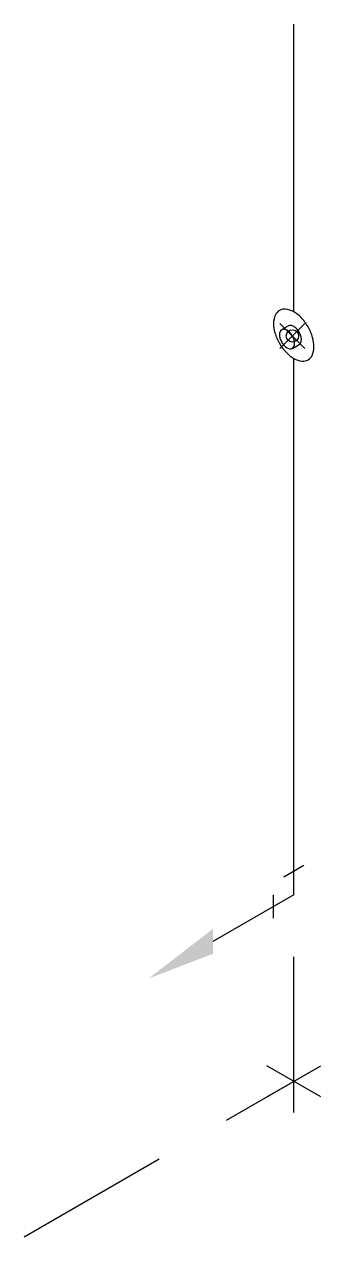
# Model space of a CAD drawing. Header units: millimetres. Extents: x -2822.2 to -2821.72, y 1111.33 to 1113.28.
import ezdxf

# ---------------------------------------------------------------- set-up
doc = ezdxf.new("R2010")
doc.units = ezdxf.units.MM
doc.header["$PDMODE"] = 35
doc.header["$PDSIZE"] = 0.02
doc.linetypes.add('HIDDEN', pattern=[0.375, 0.25, -0.125])
doc.layers.add('Hds_iso_símbolos', color=2, linetype='Continuous')
doc.layers.add('Hds_iso_tubos', color=5, linetype='Continuous')

msp = doc.modelspace()

# ---------------------------------------------------------------- linework, layer by layer
at = {"layer": 'Hds_iso_símbolos'}
for p, q in [((-2821.7712, 1112.7931), (-2821.7824, 1112.7866)), ((-2821.7651, 1112.7568), (-2821.7541, 1112.7632)), ((-2821.7466, 1111.9249), (-2821.779, 1111.9062)), ((-2821.7953, 1111.8406), (-2821.7953, 1111.8781))]:
    msp.add_line(p, q, dxfattribs=at)
at = {"layer": 'Hds_iso_símbolos', "color": 1, "linetype": 'HIDDEN'}
for p, q in [((-2821.7628, 1111.5281), (-2821.7628, 1111.8781)), ((-2822.1958, 1111.3281), (-2821.7195, 1111.6031)), ((-2821.8061, 1111.5531), (-2821.7195, 1111.6031)), ((-2821.7195, 1111.5531), (-2821.8061, 1111.6031))]:
    msp.add_line(p, q, dxfattribs=at)
at = {"layer": 'Hds_iso_símbolos'}
for points in [[(-2821.7858, 1112.7648, 0.058752), (-2821.7747, 1112.7499, 0.072341), (-2821.7628, 1112.7406, 0.106617), (-2821.7493, 1112.7362, 0.156851), (-2821.7398, 1112.7383, 0.156851), (-2821.7333, 1112.7455, 0.106617), (-2821.7303, 1112.7593, 0.072341), (-2821.7325, 1112.7743, 0.058752), (-2821.7398, 1112.7913, 0.058752), (-2821.7509, 1112.8062, 0.072341), (-2821.7628, 1112.8156, 0.106617), (-2821.7762, 1112.8199, 0.156851), (-2821.7858, 1112.8178, 0.156851), (-2821.7923, 1112.8106, 0.106617), (-2821.7953, 1112.7968, 0.072341), (-2821.7931, 1112.7819, 0.058752)], [(-2821.7822, 1112.7668, 0.058752), (-2821.7781, 1112.7613, 0.072341), (-2821.7736, 1112.7577, 0.106617), (-2821.7686, 1112.7561, 0.156851), (-2821.765, 1112.7569, 0.156851), (-2821.7626, 1112.7596, 0.106617), (-2821.7614, 1112.7648, 0.072341), (-2821.7623, 1112.7704, 0.058752), (-2821.765, 1112.7768, 0.058752), (-2821.7692, 1112.7824, 0.072341), (-2821.7736, 1112.7859, 0.106617), (-2821.7787, 1112.7875, 0.156851), (-2821.7822, 1112.7867, 0.156851), (-2821.7847, 1112.784, 0.106617), (-2821.7858, 1112.7788, 0.072341), (-2821.785, 1112.7732, 0.058752)]]:
    msp.add_lwpolyline(points, format="xyb", close=True, dxfattribs=at)
msp.add_lwpolyline([(-2821.7543, 1112.7631, 0), (-2821.7542, 1112.7631, 0.156851), (-2821.7517, 1112.7658, 0.106617), (-2821.7506, 1112.771, 0.072341), (-2821.7514, 1112.7766, 0.058752), (-2821.7542, 1112.783, 0.058752), (-2821.7583, 1112.7886, 0.072341), (-2821.7628, 1112.7921, 0.106617), (-2821.7678, 1112.7937, 0.156851), (-2821.7714, 1112.793, 0), (-2821.7716, 1112.7929)], format="xyb", dxfattribs=at)
msp.add_point((-2821.765, 1112.7768), dxfattribs=at)
at = {"layer": 'Hds_iso_símbolos', "color": 1}
msp.add_solid([(-2821.8927, 1111.7831), (-2821.8927, 1111.8231), (-2821.9966, 1111.7431)], dxfattribs=at)
at = {"layer": 'Hds_iso_tubos', "linetype": 'Continuous'}
for p, q in [((-2821.7628, 1112.8156), (-2821.7628, 1113.2781)), ((-2821.7628, 1111.8781), (-2821.7628, 1112.7406)), ((-2821.7628, 1111.8781), (-2821.8927, 1111.8031))]:
    msp.add_line(p, q, dxfattribs=at)

doc.saveas('drawing.dxf')
